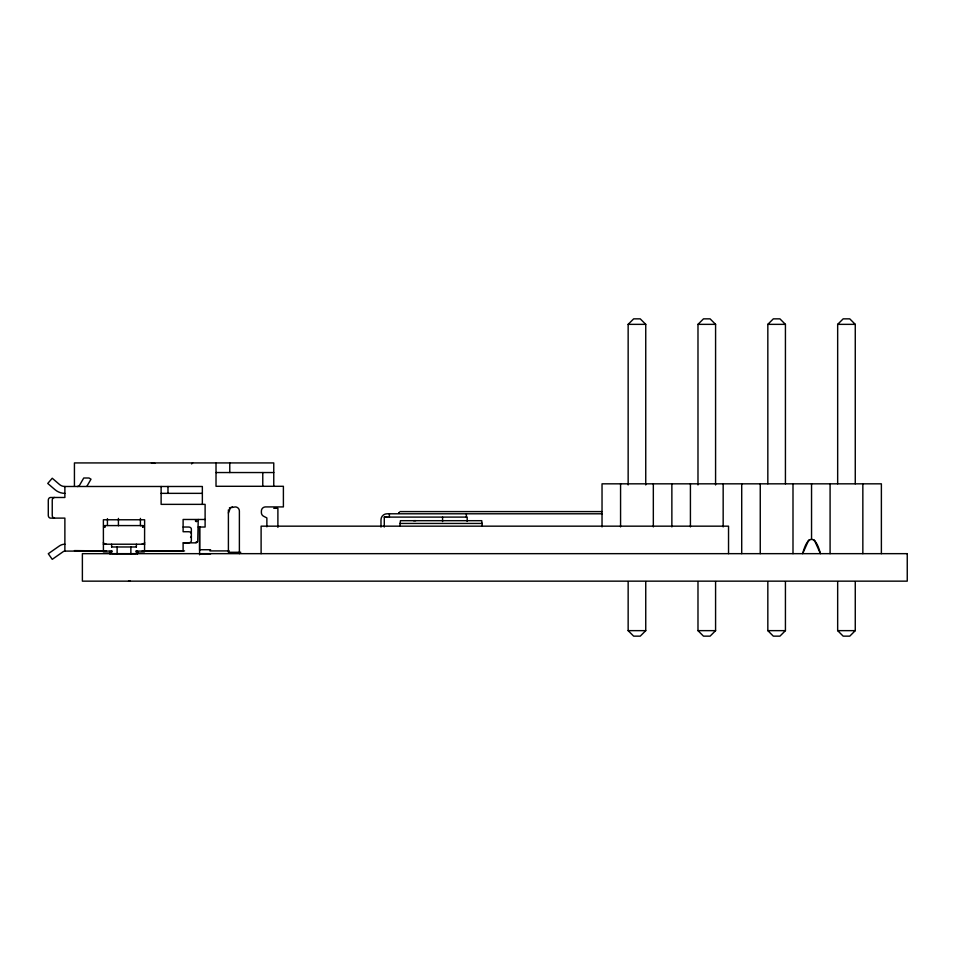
<?xml version="1.0" encoding="UTF-8"?>
<svg xmlns="http://www.w3.org/2000/svg" width="955" height="955" viewBox="0 0 955 955"><rect width="100%" height="100%" fill="white"/><g stroke="black" fill="none" stroke-linecap="round" stroke-linejoin="round"><path stroke-width="1.43" d="M105.026 526.933L105.026 525.584A1.373 1.373 0 0 0 103.629 526.933L105.026 526.933L105.002 525.584L142.605 525.584A1.373 1.373 0 0 1 143.978 526.945L142.582 526.945L142.582 525.584L142.605 526.945M110.04 553.542L110.052 553.876M103.331 553.088L110.076 553.088L110.064 553.876L110.076 551.214M137.568 551.214L137.556 553.876L137.544 553.088L144.444 553.088M228.4 513.014L230.465 507.75L235.252 506.914A4.118 4.118 0 0 1 239.383 511.044L239.383 553.673M141.865 544.219L144.062 543.968L144.623 542.44M399.847 526.348L400.432 520.69L481.75 520.69L482.335 526.348M106.124 551.095L103.606 550.951A2.71 0.752 -16.2 0 1 103.415 550.832L103.379 519.771L144.623 519.771L144.563 550.832A2.71 0.728 13.9 0 1 144.324 550.928A2.662 0.609 8.8 0 1 143.895 551.023L142.414 551.095M144.456 543.443L142.522 544.219M809.792 539.659L808.3 541.079L802.654 553.661C807.62 534.585 815.475 534.585 820.441 553.661L814.794 541.079L813.29 539.659M86.941 486.202L91 479.171L88.982 478.001L83.742 478.001L79.635 485.104A2.746 2.746 0 0 1 77.26 486.489M808.3 541.079L809.315 539.897M628.151 484.937L628.151 324.354L633.654 318.851L640.244 318.851L645.747 324.354L645.747 484.937M697.986 484.937L697.986 324.354L703.489 318.851L710.09 318.851L715.582 324.354L715.582 484.937M767.832 483.827L767.832 324.354L773.323 318.851L779.925 318.851L785.428 324.354L785.428 483.827M837.666 483.827L837.666 324.354L843.17 318.851L849.759 318.851L855.262 324.354L855.262 483.827M645.747 581.583L645.747 630.646L640.244 636.149L633.654 636.149L628.151 630.646L628.151 581.583M715.582 581.583L715.582 630.646L710.09 636.149L703.489 636.149L697.986 630.646L697.986 581.583M785.428 581.786L785.428 630.646L779.925 636.149L773.323 636.149L767.832 630.646L767.832 581.786M855.262 581.786L855.262 630.646L849.759 636.149L843.17 636.149L837.666 630.646L837.666 581.786M191.561 463.915L192.659 462.924M229.355 508.036L232.519 506.914M196.193 542.75L196.861 542.476M144.384 550.951L142.283 551.095M196.193 521.681L196.861 521.49M196.193 541.974L196.861 541.783M387.038 517.097L384.28 517.097L384.28 527.041M413.587 520.69L415.723 520.666M628.151 324.354L645.747 324.354M697.986 324.354L715.582 324.354M767.832 324.354L785.428 324.354M837.666 324.354L855.262 324.354M216.021 472.546L273.763 472.546M64.88 493.353A15.125 15.125 0 0 1 55.02 489.7L47.75 483.445L52.239 478.24L59.497 484.483A8.249 8.249 0 0 0 64.88 486.489L202.353 486.489L202.353 504.359M161.12 493.353L202.353 493.353M273.763 508.299L277.893 508.299L277.893 527.363M399.99 511.594L601.829 511.594M602.378 513.79L387.038 513.79A6.052 6.052 0 0 0 380.985 519.842L380.985 527.076M384.28 517.097L467.186 517.097L467.186 521.442M205.11 519.472L183.109 519.472L183.109 531.732L188.613 531.732A2.746 2.006 0 0 1 191.358 533.738M196.193 519.807L196.861 519.807M399.847 523.447L482.335 523.447M183.109 527.029L188.613 527.029A2.746 2.006 0 0 1 191.358 529.034L191.358 540.757A2.746 2.006 0 0 1 188.613 542.762L183.109 542.762L183.109 551.095L135.873 551.095M198.234 527.029L205.11 527.029L205.11 504.359L161.12 504.359L161.12 486.489M183.396 542.846L195.489 542.846L197.721 541.7L198.234 519.472M106.124 544.219L103.916 543.956L103.379 542.44M103.331 544.219L144.742 544.219M111.628 546.976L136.374 546.976M199.607 549.722L210.601 549.722M104.191 550.916L74.43 550.605M184.566 550.916L144.312 550.916A2.734 0.752 14.6 0 0 144.623 550.689M209.873 550.916L229.224 550.916M64.88 544.219A9.622 9.622 0 0 0 59.365 545.962L48.287 553.721L52.239 559.344L63.305 551.596A2.746 2.746 0 0 1 64.88 551.095L112.201 551.095M240.767 552.288L228.4 552.288L228.4 509.851M199.607 553.852L210.601 553.852M628.151 630.646L645.747 630.646M697.986 630.646L715.582 630.646M767.832 630.646L785.428 630.646M837.666 630.646L855.262 630.646M105.719 551.095L104.023 551.047M105.79 544.219L103.546 543.443M813.779 539.897L814.794 541.079M199.607 550.343L199.595 526.611L199.595 554.783M881.381 553.661L881.381 483.827L602.032 483.827L602.032 526.909M862.842 483.827L862.842 553.661M830.086 483.827L830.086 553.661M811.547 483.827L811.547 539.456M792.996 483.827L792.996 553.661M760.252 483.827L760.252 553.661M741.713 483.827L741.713 553.661M728.534 553.661L728.534 526.169L261.109 526.169L261.109 553.661M723.162 483.827L723.162 526.909M690.417 483.827L690.417 526.909M671.866 483.827L671.866 526.909M653.327 483.827L653.327 526.909M620.571 483.827L620.571 526.909M466.362 513.79L466.362 517.097M442.571 517.097L442.571 521.561M389.377 513.79L389.377 517.097M273.763 485.952L273.763 462.924L74.43 462.924L74.43 486.167M266.875 526.85L266.875 517.92L263.64 516.273A4.118 4.118 0 0 1 261.384 512.596L261.384 511.044A4.118 4.118 0 0 1 265.502 506.914L283.396 506.914L283.396 486.298L216.021 486.298L216.021 462.924M262.768 472.546L262.768 486.298M229.773 462.924L229.773 472.546M195.489 520.511L195.489 521.179M167.984 486.489L167.984 493.353M140.409 518.398L140.409 525.739M136.374 544.219L136.374 546.952M136.374 551.095L136.374 553.852L111.628 553.852L111.628 551.095M130.871 546.976L130.871 553.852M118.42 518.398L118.42 525.739M117.119 546.976L117.119 553.852M111.628 544.219L111.628 546.952M107.426 518.649L107.426 525.441M64.88 486.489L64.88 497.483L50.543 497.483A2.746 2.256 -90 0 0 48.287 500.241L48.287 515.366A2.746 2.256 90 0 0 50.543 518.111L64.88 518.111L64.88 551.095M104.095 551.023A2.662 0.609 -8.8 0 1 103.737 550.963A2.734 0.752 -14.6 0 1 103.367 550.689M54.483 497.483A2.746 2.256 -90 0 0 52.239 500.241L52.239 515.366A2.746 2.256 90 0 0 54.483 518.111M191.358 536.053A2.746 2.006 0 0 1 190.558 537.474M151.415 462.924A13.752 13.752 0 0 1 154.853 463.366M130.31 581.153A10.839 10.839 0 0 1 128.531 581.153M137.544 553.088L137.544 553.876L137.568 553.088M399.357 512.596L398.677 512.668L399.357 512.596M907.25 553.661L82.381 553.661L82.381 581.153L907.25 581.153L907.25 553.661"/></g></svg>
